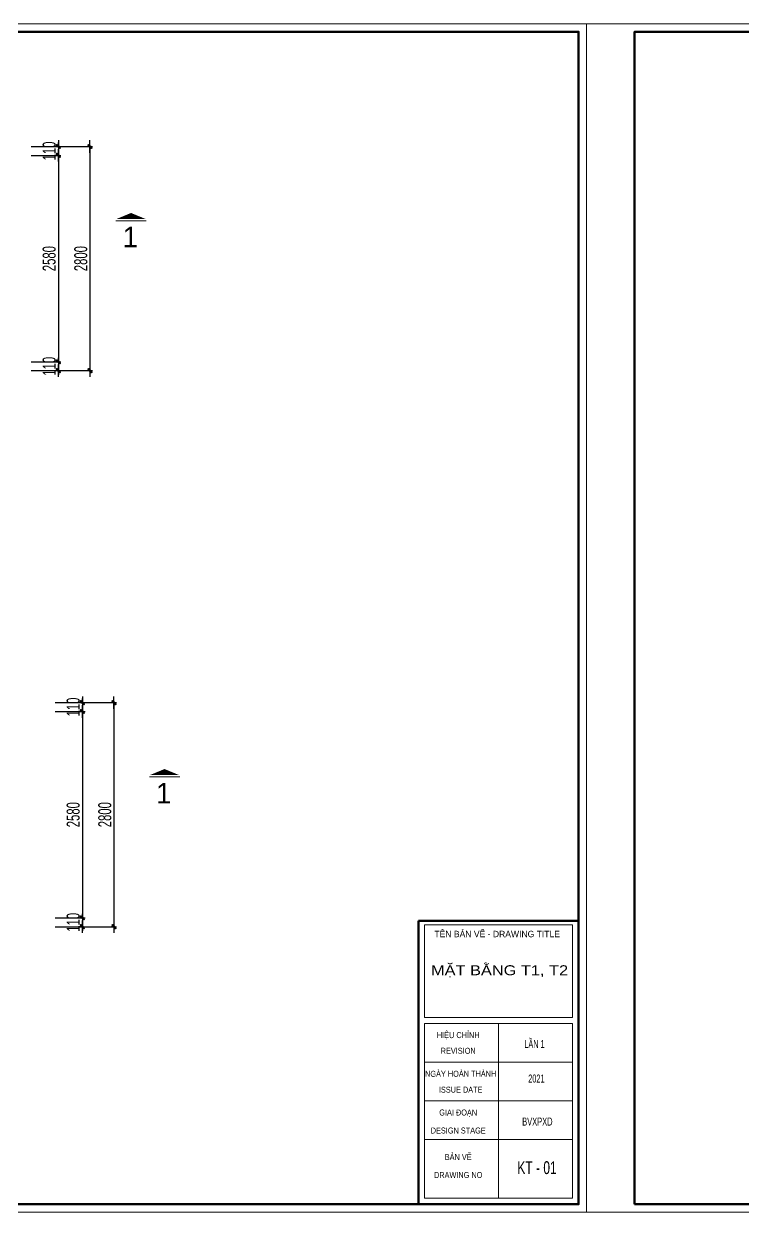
# Model space of a CAD drawing. Header units: millimetres. Extents: x 596422 to 1674380, y -367470 to 58862.
# Drawn here: x 1176937 to 1185927, y -32063 to -17213 of the extents above; entities that cross this region are included whole.
import ezdxf
from ezdxf.enums import TextEntityAlignment as Align

# ---------------------------------------------------------------- set-up
doc = ezdxf.new("R2010")
doc.units = ezdxf.units.MM
doc.header["$LTSCALE"] = 600
doc.header["$MEASUREMENT"] = 0
doc.layers.get('0').update_dxf_attribs({"lineweight": 0})
doc.layers.get('Defpoints').update_dxf_attribs({"lineweight": 0})
doc.layers.add('EG Dim', color=8, linetype='Continuous', lineweight=18)
doc.layers.add('LC Khac', color=4, linetype='Continuous', lineweight=9)
doc.layers.add('Khungten_LCDI', color=7, linetype='Continuous')
doc.layers.add('Kichthuoc', color=9, linetype='Continuous')
doc.styles.add('HOATBIF', font='hoatbif.shx', dxfattribs={"width": 0.65})
doc.styles.add('Khungten', font='VHAVAN.TTF', dxfattribs={"width": 0.9, "height": 5000})
doc.styles.add('LC 1', font='VHAVANB.TTF')
doc.styles.add('Title', font='VHAVAN.TTF', dxfattribs={"width": 0.8})
doc.dimstyles.new('1-100', dxfattribs={"dimscale": 300, "dimtxt": 1.2, "dimasz": 0.25, "dimexe": 0.5, "dimexo": 0, "dimgap": 0.3, "dimtad": 1, "dimdec": 0, "dimzin": 0, "dimdsep": 46, "dimtxsty": 'HOATBIF', "dimblk1": 'DOT', "dimblk2": 'DOT', "dimsah": 1, "dimcen": -1, "dimdle": 1, "dimclrd": 256, "dimclre": 256, "dimclrt": 4, "dimadec": 3, "dimazin": 2, "dimtfac": 0.333333, "dimtdec": 0, "dimtix": 1, "dimtmove": 2, "dimatfit": 3, "dimldrblk": 'DOT', "dimfxl": 1, "dimtvp": 0.833333, "dimtolj": 1, "dimtzin": 0, "dimarcsym": 0})

# ---------------------------------------------------------------- blocks, each defined once
blk = doc.blocks.new('DOT')
at = {"layer": 'Kichthuoc'}
blk.add_line((-3, 0), (3, 0), dxfattribs=at)
at = {"layer": 'Kichthuoc', "color": 4}
blk.add_line((-1, -1), (1, 1), dxfattribs=at)
blk.add_lwpolyline([(0.5, 1), (-1, -0.5), (-0.5, -1), (1, 0.5)], close=True, dxfattribs=at)
blk = doc.blocks.new('*D1143')
at = {"layer": 'Defpoints', "color": 0, "transparency": 16777216}
for p in [(1177029, -18857), (1177029, -21437), (1177369, -21437)]:
    blk.add_point(p, dxfattribs=at)
at = {"layer": 'EG Dim', "lineweight": -2, "transparency": 16777216}
for p, q in [((1177029, -18857), (1177401, -18857)), ((1177369, -18883), (1177369, -21411)), ((1177029, -21437), (1177401, -21437))]:
    blk.add_line(p, q, dxfattribs=at)
at = {"layer": 'EG Dim', "lineweight": -2, "transparency": 16777216, "xscale": 26, "yscale": 26, "zscale": 26}
for p, rotation in [((1177369, -18857), 90), ((1177369, -21437), 270)]:
    blk.add_blockref('DOT', p, dxfattribs=dict(at, rotation=rotation))
at = {"layer": 'EG Dim', "color": 4, "transparency": 16777216, "insert": (1177255, -20147), "char_height": 162.5, "attachment_point": 5, "rotation": 90, "style": 'HOATBIF'}
blk.add_mtext('\\A1;2580', dxfattribs=at)
blk = doc.blocks.new('_Dot')
at = {"color": 0, "linetype": 'ByBlock', "lineweight": -2}
blk.add_line((-0.5, 0), (-1, 0), dxfattribs=at)
at = {"color": 0, "linetype": 'ByBlock', "const_width": 0.5}
blk.add_lwpolyline([(-0.25, 0, 1), (0.25, 0, 1)], format="xyb", close=True, dxfattribs=at)
blk = doc.blocks.new('*D1144')
at = {"layer": 'Defpoints', "color": 0, "transparency": 16777216}
for p in [(1177029, -21437), (1177029, -21547), (1177369, -21547)]:
    blk.add_point(p, dxfattribs=at)
at = {"layer": 'EG Dim', "lineweight": -2, "transparency": 16777216}
for p, q in [((1177029, -21437), (1177401, -21437)), ((1177369, -21411), (1177369, -21385)), ((1177369, -21437), (1177369, -21547)), ((1177029, -21547), (1177401, -21547)), ((1177369, -21573), (1177369, -21599))]:
    blk.add_line(p, q, dxfattribs=at)
at = {"layer": 'EG Dim', "lineweight": -2, "transparency": 16777216, "xscale": 26, "yscale": 26, "zscale": 26}
for p, rotation in [((1177369, -21437), 270), ((1177369, -21547), 90)]:
    blk.add_blockref('DOT', p, dxfattribs=dict(at, rotation=rotation))
at = {"layer": 'EG Dim', "color": 4, "transparency": 16777216, "insert": (1177255, -21492), "char_height": 162.5, "attachment_point": 5, "rotation": 90, "style": 'HOATBIF'}
blk.add_mtext('\\A1;110', dxfattribs=at)
blk = doc.blocks.new('*D1145')
at = {"layer": 'Defpoints', "color": 0, "transparency": 16777216}
for p in [(1177029, -18747), (1177029, -18857), (1177369, -18857)]:
    blk.add_point(p, dxfattribs=at)
at = {"layer": 'EG Dim', "lineweight": -2, "transparency": 16777216}
for p, q in [((1177369, -18721), (1177369, -18695)), ((1177029, -18747), (1177401, -18747)), ((1177029, -18857), (1177401, -18857)), ((1177369, -18747), (1177369, -18857)), ((1177369, -18883), (1177369, -18909))]:
    blk.add_line(p, q, dxfattribs=at)
at = {"layer": 'EG Dim', "lineweight": -2, "transparency": 16777216, "xscale": 26, "yscale": 26, "zscale": 26}
for p, rotation in [((1177369, -18747), 270), ((1177369, -18857), 90)]:
    blk.add_blockref('DOT', p, dxfattribs=dict(at, rotation=rotation))
at = {"layer": 'EG Dim', "color": 4, "transparency": 16777216, "insert": (1177255, -18802), "char_height": 162.5, "attachment_point": 5, "rotation": 90, "style": 'HOATBIF'}
blk.add_mtext('\\A1;110', dxfattribs=at)
blk = doc.blocks.new('*D1146')
at = {"layer": 'Defpoints', "color": 0, "transparency": 16777216}
for p in [(1177029, -18747), (1177029, -21547), (1177764, -21547)]:
    blk.add_point(p, dxfattribs=at)
at = {"layer": 'EG Dim', "lineweight": -2, "transparency": 16777216}
for p, q in [((1177029, -18747), (1177796, -18747)), ((1177764, -18773), (1177764, -21521)), ((1177029, -21547), (1177796, -21547))]:
    blk.add_line(p, q, dxfattribs=at)
at = {"layer": 'EG Dim', "lineweight": -2, "transparency": 16777216, "xscale": 26, "yscale": 26, "zscale": 26}
for p, rotation in [((1177764, -18747), 90), ((1177764, -21547), 270)]:
    blk.add_blockref('DOT', p, dxfattribs=dict(at, rotation=rotation))
at = {"layer": 'EG Dim', "color": 4, "transparency": 16777216, "insert": (1177650, -20147), "char_height": 162.5, "attachment_point": 5, "rotation": 90, "style": 'HOATBIF'}
blk.add_mtext('\\A1;2800', dxfattribs=at)
blk = doc.blocks.new('LCDI-new')
at = {"layer": 'Defpoints', "lineweight": 0}
blk.add_lwpolyline([(-1626044.71, 488105.01), (-1626044.71, 488402.01), (-1625624.71, 488402.01), (-1625624.71, 488105.01)], close=True, dxfattribs=at)
at = {"layer": 'Khungten_LCDI', "color": 5, "lineweight": 25}
blk.add_line((-1625626.71, 488107.01), (-1625626.71, 488400.01), dxfattribs=at)
at = {"layer": 'Khungten_LCDI', "color": 5, "lineweight": 60}
for p, q in [((-1625666.71, 488177.85), (-1625666.71, 488107.01)), ((-1625626.71, 488177.85), (-1625666.71, 488177.85))]:
    blk.add_line(p, q, dxfattribs=at)
at = {"layer": 'Khungten_LCDI', "color": 9, "lineweight": 15}
for p, q in [((-1625646.71, 488152.18), (-1625646.71, 488108.51)), ((-1625628.21, 488142.51), (-1625665.21, 488142.51)), ((-1625628.21, 488132.84), (-1625665.21, 488132.84)), ((-1625628.21, 488123.18), (-1625665.21, 488123.18))]:
    blk.add_line(p, q, dxfattribs=at)
at = {"layer": 'Khungten_LCDI', "color": 5, "lineweight": 60}
blk.add_lwpolyline([(-1626032.71, 488107.01), (-1626032.71, 488400.01), (-1625626.71, 488400.01), (-1625626.71, 488107.01)], close=True, dxfattribs=at)
at = {"layer": 'Khungten_LCDI', "color": 9, "lineweight": 15}
for points in [[(-1625665.21, 488153.68), (-1625628.21, 488153.68), (-1625628.21, 488176.84), (-1625665.21, 488176.84)], [(-1625665.21, 488108.51), (-1625628.21, 488108.51), (-1625628.21, 488152.18), (-1625665.21, 488152.18)]]:
    blk.add_lwpolyline(points, close=True, dxfattribs=at)
at = {"color": 7, "style": 'Khungten'}
blk.add_text('tªn b¶n vÏ - drawing title', height=1.6, dxfattribs=at).set_placement((-1625647.05, 488173.74), align=Align.CENTER)
at = {"color": 7}
for s, height, style, width, p in [('hiÖu chØnh', 1.5, 'Khungten', 0.8, (-1625656.79, 488148.52)), ('revision', 1.5, 'Khungten', 0.8, (-1625656.79, 488144.6)), ('ngµy hoµn thµnh', 1.5, 'Khungten', 0.8, (-1625656.17, 488138.85)), ('issue date', 1.5, 'Khungten', 0.8, (-1625656.17, 488134.89)), ('giai ®o¹n', 1.5, 'Khungten', 0.8, (-1625656.79, 488129.18)), ('BVxpxd', 2, 'Title', 0.7, (-1625637, 488126.67)), ('design stage', 1.5, 'Khungten', 0.8, (-1625656.79, 488124.68)), ('b¶n vÏ', 1.5, 'Khungten', 0.8, (-1625656.79, 488118.07)), ('drawing nO', 1.5, 'Khungten', 0.8, (-1625656.79, 488113.57))]:
    blk.add_text(s, height=height, dxfattribs=dict(at, style=style, width=width)).set_placement(p, align=Align.CENTER)
at = {"color": 2, "style": 'Title', "width": 1.824646}
for tag, p, p2 in [('TENBANVE1', (-1625663.58, 488164.65), (-1625629.32, 488164.65)), ('TENBANVE2', (-1625663.58, 488157.89), (-1625629.32, 488157.89))]:
    blk.add_attdef(tag, text='', height=2.5, dxfattribs=at).set_placement(p, p2, align=Align.FIT)
at = {"color": 7, "style": 'Khungten', "width": 0.8}
for tag, p in [('REVISION', (-1625637.72, 488146.05)), ('NGAYHT', (-1625637.25, 488137.42))]:
    blk.add_attdef(tag, text='', height=2, dxfattribs=at).set_placement(p, align=Align.CENTER)
at = {"color": 2, "style": 'Title', "width": 0.7}
blk.add_attdef('SOBANVE', text='', height=2.5, dxfattribs=at).set_placement((-1625637.09, 488114.55), align=Align.CENTER)
blk = doc.blocks.new('*D1065')
at = {"layer": 'Defpoints', "color": 0, "transparency": 16777216}
for p in [(1177329, -25805), (1177329, -28385), (1177669, -28385)]:
    blk.add_point(p, dxfattribs=at)
at = {"layer": 'EG Dim', "lineweight": -2, "transparency": 16777216}
for p, q in [((1177329, -25805), (1177702, -25805)), ((1177669, -25831), (1177669, -28359)), ((1177329, -28385), (1177702, -28385))]:
    blk.add_line(p, q, dxfattribs=at)
at = {"layer": 'EG Dim', "lineweight": -2, "transparency": 16777216, "xscale": 26, "yscale": 26, "zscale": 26}
for p, rotation in [((1177669, -25805), 90), ((1177669, -28385), 270)]:
    blk.add_blockref('DOT', p, dxfattribs=dict(at, rotation=rotation))
at = {"layer": 'EG Dim', "color": 4, "transparency": 16777216, "insert": (1177555, -27095), "char_height": 162.5, "attachment_point": 5, "rotation": 90, "style": 'HOATBIF'}
blk.add_mtext('\\A1;2580', dxfattribs=at)
blk = doc.blocks.new('*D1066')
at = {"layer": 'Defpoints', "color": 0, "transparency": 16777216}
for p in [(1177329, -28385), (1177329, -28495), (1177669, -28495)]:
    blk.add_point(p, dxfattribs=at)
at = {"layer": 'EG Dim', "lineweight": -2, "transparency": 16777216}
for p, q in [((1177669, -28359), (1177669, -28333)), ((1177329, -28385), (1177702, -28385)), ((1177329, -28495), (1177702, -28495)), ((1177669, -28385), (1177669, -28495)), ((1177669, -28521), (1177669, -28547))]:
    blk.add_line(p, q, dxfattribs=at)
at = {"layer": 'EG Dim', "lineweight": -2, "transparency": 16777216, "xscale": 26, "yscale": 26, "zscale": 26}
for p, rotation in [((1177669, -28385), 270), ((1177669, -28495), 90)]:
    blk.add_blockref('DOT', p, dxfattribs=dict(at, rotation=rotation))
at = {"layer": 'EG Dim', "color": 4, "transparency": 16777216, "insert": (1177555, -28440), "char_height": 162.5, "attachment_point": 5, "rotation": 90, "style": 'HOATBIF'}
blk.add_mtext('\\A1;110', dxfattribs=at)
blk = doc.blocks.new('*D1067')
at = {"layer": 'Defpoints', "color": 0, "transparency": 16777216}
for p in [(1177329, -25695), (1177329, -25805), (1177669, -25805)]:
    blk.add_point(p, dxfattribs=at)
at = {"layer": 'EG Dim', "lineweight": -2, "transparency": 16777216}
for p, q in [((1177669, -25669), (1177669, -25643)), ((1177329, -25695), (1177702, -25695)), ((1177329, -25805), (1177702, -25805)), ((1177669, -25695), (1177669, -25805)), ((1177669, -25831), (1177669, -25857))]:
    blk.add_line(p, q, dxfattribs=at)
at = {"layer": 'EG Dim', "lineweight": -2, "transparency": 16777216, "xscale": 26, "yscale": 26, "zscale": 26}
for p, rotation in [((1177669, -25695), 270), ((1177669, -25805), 90)]:
    blk.add_blockref('DOT', p, dxfattribs=dict(at, rotation=rotation))
at = {"layer": 'EG Dim', "color": 4, "transparency": 16777216, "insert": (1177555, -25750), "char_height": 162.5, "attachment_point": 5, "rotation": 90, "style": 'HOATBIF'}
blk.add_mtext('\\A1;110', dxfattribs=at)
blk = doc.blocks.new('*D1068')
at = {"layer": 'Defpoints', "color": 0, "transparency": 16777216}
for p in [(1177329, -25695), (1177329, -28495), (1178064, -28495)]:
    blk.add_point(p, dxfattribs=at)
at = {"layer": 'EG Dim', "lineweight": -2, "transparency": 16777216}
for p, q in [((1177329, -25695), (1178096, -25695)), ((1178064, -25721), (1178064, -28469)), ((1177329, -28495), (1178096, -28495))]:
    blk.add_line(p, q, dxfattribs=at)
at = {"layer": 'EG Dim', "lineweight": -2, "transparency": 16777216, "xscale": 26, "yscale": 26, "zscale": 26}
for p, rotation in [((1178064, -25695), 90), ((1178064, -28495), 270)]:
    blk.add_blockref('DOT', p, dxfattribs=dict(at, rotation=rotation))
at = {"layer": 'EG Dim', "color": 4, "transparency": 16777216, "insert": (1177950, -27095), "char_height": 162.5, "attachment_point": 5, "rotation": 90, "style": 'HOATBIF'}
blk.add_mtext('\\A1;2800', dxfattribs=at)

msp = doc.modelspace()

# ---------------------------------------------------------------- linework, layer by layer
at = {"layer": 'LC Khac', "color": 1, "ltscale": 2}
for p, q in [((1178466.7, -19674.7), (1178088, -19674.7)), ((1178885, -26622.7), (1178506.4, -26622.7))]:
    msp.add_line(p, q, dxfattribs=at)
for points in [[(1178277.3, -19576.7, 0, 367.7, 0), (1178277.3, -19652.7, 214.5, 214.5, 0)], [(1178695.7, -26524.7, 0, 367.7, 0), (1178695.7, -26600.7, 214.5, 214.5, 0)]]:
    msp.add_lwpolyline(points, format="xyseb", dxfattribs=at)

# ---------------------------------------------------------------- block references
at = {"layer": 'Kichthuoc'}
ref = msp.add_blockref('LCDI-new', (82465204.8, -24437313), dxfattribs=dict(at, xscale=50.00000000005321, yscale=50.00000000005321, zscale=50.00000000005321))
ref.add_attrib('TENBANVE', 'mÆt b»ng t1, t2', dxfattribs={"layer": '0', "color": 4, "height": 125, "style": 'Title', "width": 1.2533}).set_placement((1182025.6, -29101.5), (1183738.8, -29101.5), align=Align.FIT)
ref.add_attrib('SOBANVE', 'kt - 01', dxfattribs={"layer": '0', "color": 4, "height": 160, "style": 'Title', "width": 0.7}).set_placement((1183350.3, -31585.6), align=Align.CENTER)
ref.add_attrib('TYLE', 'lÇn 1', dxfattribs={"layer": '0', "color": 4, "height": 100, "style": 'Khungten', "width": 0.6}).set_placement((1183318.6, -30010.7), align=Align.CENTER)
ref.add_attrib('NGAYHT', '2021', dxfattribs={"layer": '0', "color": 4, "height": 100, "style": 'Khungten', "width": 0.6}).set_placement((1183342.3, -30442.2), align=Align.CENTER)
ref = msp.add_blockref('LCDI-new', (82486204.8, -24437313), dxfattribs=dict(at, xscale=50.00000000005321, yscale=50.00000000005321, zscale=50.00000000005321))
ref.add_attrib('TENBANVE', 'mÆt b»ng g¸c, m¸i', dxfattribs={"layer": '0', "color": 4, "height": 125, "style": 'Title', "width": 0.970838}).set_placement((1203025.6, -29101.5), (1204738.8, -29101.5), align=Align.FIT)
ref.add_attrib('SOBANVE', 'kt - 02', dxfattribs={"layer": '0', "color": 4, "height": 160, "style": 'Title', "width": 0.7}).set_placement((1204350.3, -31585.6), align=Align.CENTER)
ref.add_attrib('TYLE', 'lÇn 1', dxfattribs={"layer": '0', "color": 4, "height": 100, "style": 'Khungten', "width": 0.6}).set_placement((1204318.6, -30010.7), align=Align.CENTER)
ref.add_attrib('NGAYHT', '2021', dxfattribs={"layer": '0', "color": 4, "height": 100, "style": 'Khungten', "width": 0.6}).set_placement((1204342.3, -30442.2), align=Align.CENTER)

# ---------------------------------------------------------------- texts
at = {"ltscale": 2, "style": 'LC 1'}
for p in [(1178268.1, -19877.9), (1178686.5, -26825.9)]:
    msp.add_attdef('1', text='A', height=257.4, dxfattribs=at).set_placement(p, align=Align.MIDDLE_CENTER)

# ---------------------------------------------------------------- dimensions: what is measured, and where the dimension line sits
at = {"layer": 'EG Dim'}
for base, p1, p2, picture, middle in [((1177368.9, -18856.9), (1177029.1, -18746.8), (1177029.1, -18856.9), '*D1145', (1177255.2, -18801.8)), ((1177763.6, -21546.9), (1177029.1, -18746.8), (1177029.1, -21546.9), '*D1146', (1177649.8, -20146.9)), ((1177368.9, -21436.9), (1177029.1, -18856.9), (1177029.1, -21436.9), '*D1143', (1177255.2, -20146.9)), ((1177368.9, -21546.9), (1177029.1, -21436.9), (1177029.1, -21546.9), '*D1144', (1177255.2, -21491.9)), ((1177669.1, -25804.8), (1177329.2, -25694.7), (1177329.2, -25804.8), '*D1067', (1177555.4, -25749.7)), ((1178063.8, -28494.8), (1177329.2, -25694.7), (1177329.2, -28494.8), '*D1068', (1177950, -27094.8)), ((1177669.1, -28384.8), (1177329.2, -25804.8), (1177329.2, -28384.8), '*D1065', (1177555.4, -27094.8)), ((1177669.1, -28494.8), (1177329.2, -28384.8), (1177329.2, -28494.8), '*D1066', (1177555.4, -28439.8))]:
    dim = msp.add_linear_dim(base=base, p1=p1, p2=p2, angle=90, dimstyle='1-100', override={"dimscale": 65, "dimtxt": 2.5, "dimasz": 0.4, "dimgap": 0.5}, dxfattribs=at)
    dim.commit()
    dim.dimension.update_dxf_attribs({"geometry": picture, "text_midpoint": middle})

doc.saveas('drawing.dxf')
